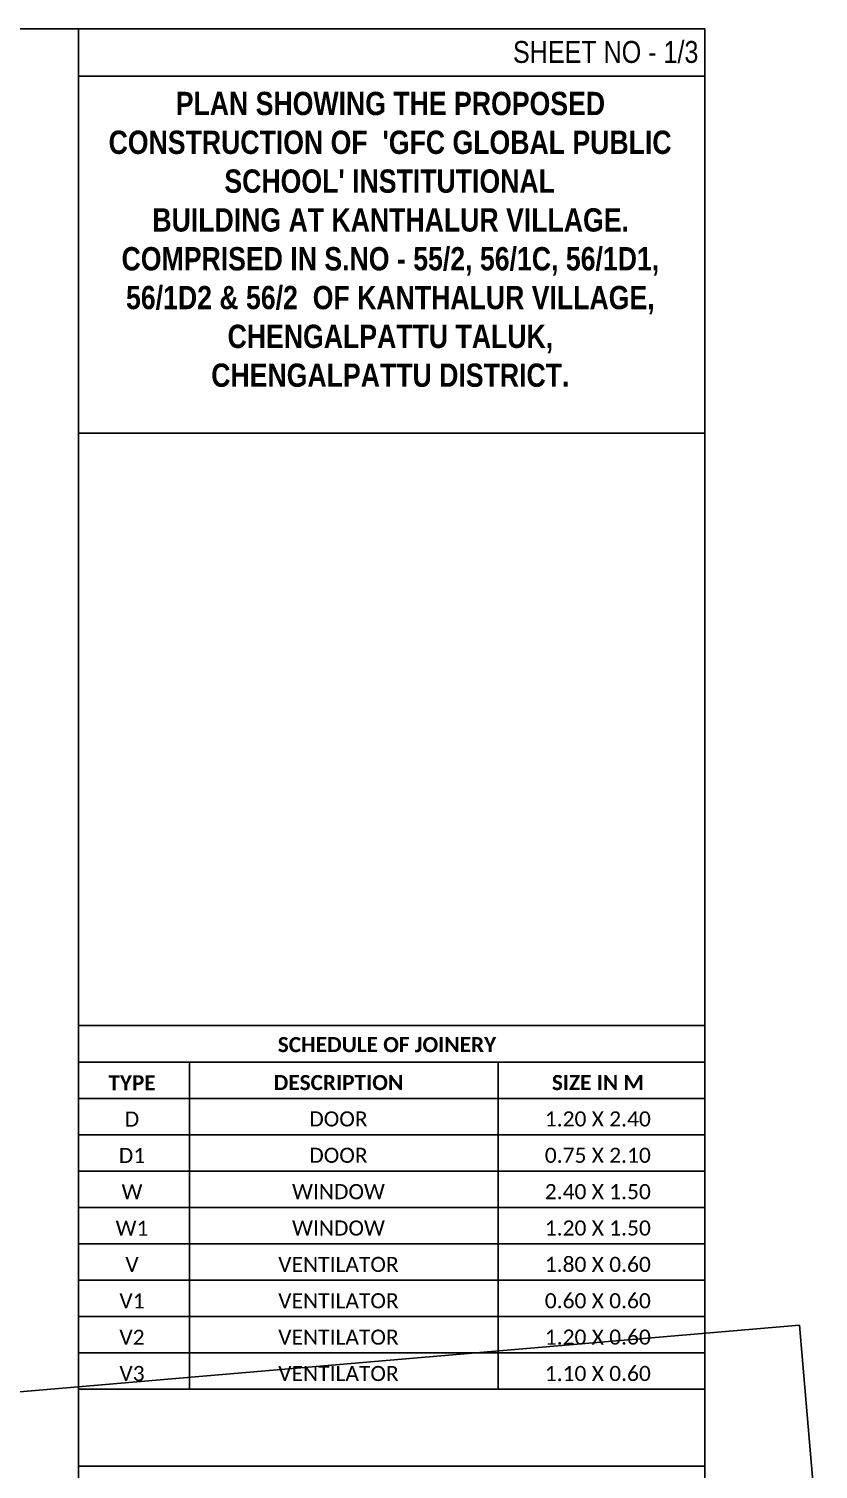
# Model space of a CAD drawing. Header units: metres. Extents: x 2792 to 3145, y -72 to 111.
# Drawn here: x 2954.4 to 2997.7, y 32.3 to 111.4 of the extents above; entities that cross this region are included whole.
import ezdxf

# ---------------------------------------------------------------- set-up
doc = ezdxf.new("R2010")
doc.units = ezdxf.units.M
doc.header["$MEASUREMENT"] = 0
doc.layers.add('ROAD_WIDTH', color=1, linetype='Continuous')
doc.layers.add('SURRENDER_ROAD_WIDTH', color=2, linetype='Continuous')
doc.layers.add('Text', color=7, linetype='Continuous', lineweight=5)
doc.styles.add('ariel narrow', font='ARIALN.TTF')
doc.styles.add('SKR', font='ARIALN.TTF')
doc.styles.get("Standard").update_dxf_attribs({"font": 'arial.ttf'})

msp = doc.modelspace()

# ---------------------------------------------------------------- linework, layer by layer
for p, q in [((2957.07511, 111.35644), (2957.07511, -71.97156)), ((2957.07511, 108.74908), (2991.48304, 108.74908)), ((2957.07511, 89.15829), (2991.48304, 89.15829)), ((2957.07511, 56.63634), (2991.48304, 56.63634)), ((2957.07511, 54.64004), (2991.48304, 54.64004)), ((2963.17323, 54.64004), (2963.17323, 36.67334)), ((2980.13399, 54.64004), (2980.13399, 36.67334)), ((2957.07511, 52.64374), (2991.48304, 52.64374)), ((2957.07511, 51.60081), (2957.07511, 24.93366)), ((2957.07511, 50.64744), (2991.48304, 50.64744)), ((2957.07511, 48.65114), (2991.48304, 48.65114)), ((2957.07511, 46.65484), (2991.48304, 46.65484)), ((2957.07511, 44.65854), (2991.48304, 44.65854)), ((2957.07511, 42.66224), (2991.48304, 42.66224)), ((2957.07511, 40.66594), (2991.48304, 40.66594)), ((2957.07511, 38.66964), (2991.48304, 38.66964)), ((2957.07511, 36.67334), (2991.48304, 36.67334)), ((2957.07511, 32.45409), (2991.48304, 32.45409))]:
    msp.add_line(p, q)
msp.add_lwpolyline([(2791.73892, -71.97156), (2791.73892, 111.35644), (2991.48304, 111.35644), (2991.48304, -71.97156)], close=True)
at = {"layer": 'ROAD_WIDTH'}
msp.add_lwpolyline([(2931.77975, 34.64946), (2931.01301, 22.52168), (2997.7185, 28.21176), (2996.68859, 40.18722)], close=True, dxfattribs=at)
at = {"layer": 'SURRENDER_ROAD_WIDTH'}
msp.add_lwpolyline([(2931.77975, 34.64946), (2931.01301, 22.52168), (2997.7185, 28.21176), (2996.68859, 40.18722)], close=True, dxfattribs=at)

# ---------------------------------------------------------------- texts
at = {"color": 2, "style": 'SKR'}
msp.add_text('SHEET NO - 1/3', height=1.2029396, dxfattribs=at).set_placement((2980.95294, 109.48492))
at = {"char_height": 0.8271961, "attachment_point": 8}
for s, insert, width in [('{\\fCalibri|b1|i0|c0|p34;SCHEDULE OF JOINERY}', (2974.02852, 55.17289), 15.5987989), ('{\\fCalibri|b1|i0|c0;TYPE ', (2960.02189, 53.09042), 4.1690681), ('{\\fCalibri|b1|i0|c0;DESCRIPTION', (2971.36264, 53.09042), 9.442443), ('{\\fCalibri|b1|i0|c0;SIZE IN M', (2985.61101, 53.09042), 7.2710533), ('{\\fCalibri|b0|i0|c0|p34;D}', (2960.02189, 51.09412), 4.1690681), ('{\\fCalibri|b0|i0|c0|p34;DOOR}', (2971.36264, 51.09412), 12.3496324), ('{\\fCalibri|b0|i0|c0|p34;1.20 X 2.40}', (2985.61101, 51.09412), 7.2710533), ('{\\fCalibri|b0|i0|c0|p34;D1}', (2960.02189, 49.09782), 4.1690681), ('{\\fCalibri|b0|i0|c0|p34;DOOR}', (2971.36264, 49.09782), 9.442443), ('{\\fCalibri|b0|i0|c0|p34;0.75 X 2.10}', (2985.61101, 49.09782), 7.2710533), ('{\\fCalibri|b0|i0|c0|p34;W}', (2960.02189, 47.10152), 4.1690681), ('{\\fCalibri|b0|i0|c0;WINDOW', (2971.36264, 47.10152), 9.442443), ('{\\fCalibri|b0|i0|c0|p34;2.40 X 1.50}', (2985.61101, 47.10152), 7.2710533), ('{\\fCalibri|b0|i0|c0|p34;W1}', (2960.02189, 45.10522), 4.1690681), ('{\\fCalibri|b0|i0|c0;WINDOW', (2971.36264, 45.10522), 9.442443), ('{\\fCalibri|b0|i0|c0|p34;1.20 X 1.50}', (2985.61101, 45.10522), 7.2710533), ('{\\fCalibri|b0|i0|c0|p34;V}', (2960.02189, 43.10892), 4.1690681), ('{\\fCalibri|b0|i0|c0|p34;VENTILATOR}', (2971.36264, 43.10892), 9.442443), ('{\\fCalibri|b0|i0|c0|p34;1.80 X 0.60}', (2985.61101, 43.10892), 7.2710533), ('{\\fCalibri|b0|i0|c0|p34;V1}', (2960.02189, 41.11262), 4.1690681), ('{\\fCalibri|b0|i0|c0|p34;VENTILATOR}', (2971.36264, 41.11262), 9.442443), ('{\\fCalibri|b0|i0|c0|p34;0.60 X 0.60}', (2985.61101, 41.11262), 7.2710533), ('{\\fCalibri|b0|i0|c0|p34;V2}', (2960.02189, 39.11632), 4.1690681), ('{\\fCalibri|b0|i0|c0|p34;VENTILATOR}', (2971.36264, 39.11632), 9.442443), ('{\\fCalibri|b0|i0|c0|p34;1.20 X 0.60}', (2985.61101, 39.11632), 7.2710533), ('{\\fCalibri|b0|i0|c0|p34;V3}', (2960.02189, 37.12002), 4.1690681), ('{\\fCalibri|b0|i0|c0|p34;VENTILATOR}', (2971.36264, 37.12002), 9.442443), ('{\\fCalibri|b0|i0|c0|p34;1.10 X 0.60}', (2985.61101, 37.12002), 7.2710533)]:
    msp.add_mtext(s, dxfattribs=dict(at, insert=insert, width=width))
at = {"layer": 'Text', "ltscale": 3, "insert": (2957.48266, 107.89676), "char_height": 1.2781234, "width": 33.2933501, "attachment_point": 1, "rotation": 0.0007537, "style": 'ariel narrow'}
msp.add_mtext("{\\fArial Narrow|b1|i0|c0|p34;\\W6.06867;  \\W1;PLAN SHOWING THE PROPOSED \\P{\\W3.079525; }CONSTRUCTION OF  'GFC GLOBAL PUBLIC \\P\\W9.35186;  \\W1;SCHOOL' INSTITUTIONAL   \\P{\\W8.983166; }BUILDING AT KANTHALUR VILLAGE. \\P{\\W4.826849; }COMPRISED IN S.NO - 55/2, 56/1C, 56/1D1, \\P{\\W5.430703; }56/1D2 & 56/2  OF KANTHALUR VILLAGE, \\P\\W9.56653;  \\W1;CHENGALPATTU TALUK,\\P\\W8.46375;  \\W1;CHENGALPATTU DISTRICT.}", dxfattribs=at)

doc.saveas('drawing.dxf')
